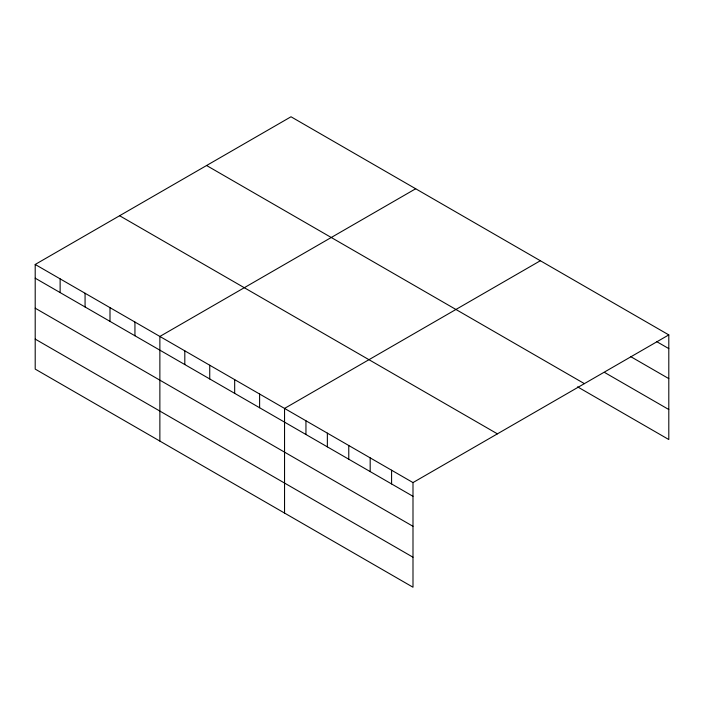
<?xml version="1.0" encoding="UTF-8"?>
<svg xmlns="http://www.w3.org/2000/svg" width="704" height="704" viewBox="0 0 704 704"><rect width="100%" height="100%" fill="white"/><g stroke="black" fill="none" stroke-linecap="round" stroke-linejoin="round"><path stroke-width="1.06" d="M35.2 264.466L412.993 482.583L412.993 587.224L35.2 369.098L35.2 264.466L291.007 116.776L668.8 334.902L668.8 439.534L577.579 386.866M415.677 188.76L159.87 336.45L159.87 441.082M540.346 260.735L284.548 408.426L284.548 513.058M412.993 482.583L668.8 334.902M656.7 341.625L668.8 348.612M630.634 356.585L668.8 378.62M604.578 372.451L668.8 409.526M206.589 165.519L584.382 383.636M119.618 215.732L497.411 433.849M35.2 278.186L412.993 496.302M35.2 308.185L412.993 526.302M35.2 339.099L412.993 557.216M391.582 470.228L391.582 483.938M370.181 457.864L370.181 471.583M348.77 445.509L348.77 459.219M327.36 433.145L327.36 446.864M305.95 420.79L305.95 434.5M259.609 394.029L259.609 407.748M234.678 379.632L234.678 393.351M209.739 365.235L209.739 378.954M184.809 350.847L184.809 364.558M134.939 322.054L134.939 335.764M110 307.657L110 321.367M85.07 293.26L85.07 306.979M60.13 278.863L60.13 292.582"/></g></svg>
